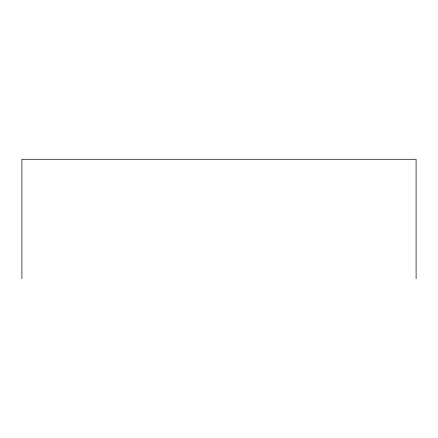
<?xml version="1.0" encoding="UTF-8"?>
<svg xmlns="http://www.w3.org/2000/svg" width="438" height="438" viewBox="0 0 438 438"><rect width="100%" height="100%" fill="white"/><g stroke="black" fill="none" stroke-linecap="round" stroke-linejoin="round"><path stroke-width="0.66" d="M416.1 278.716L416.1 159.284L21.9 159.284L21.9 278.716"/></g></svg>
